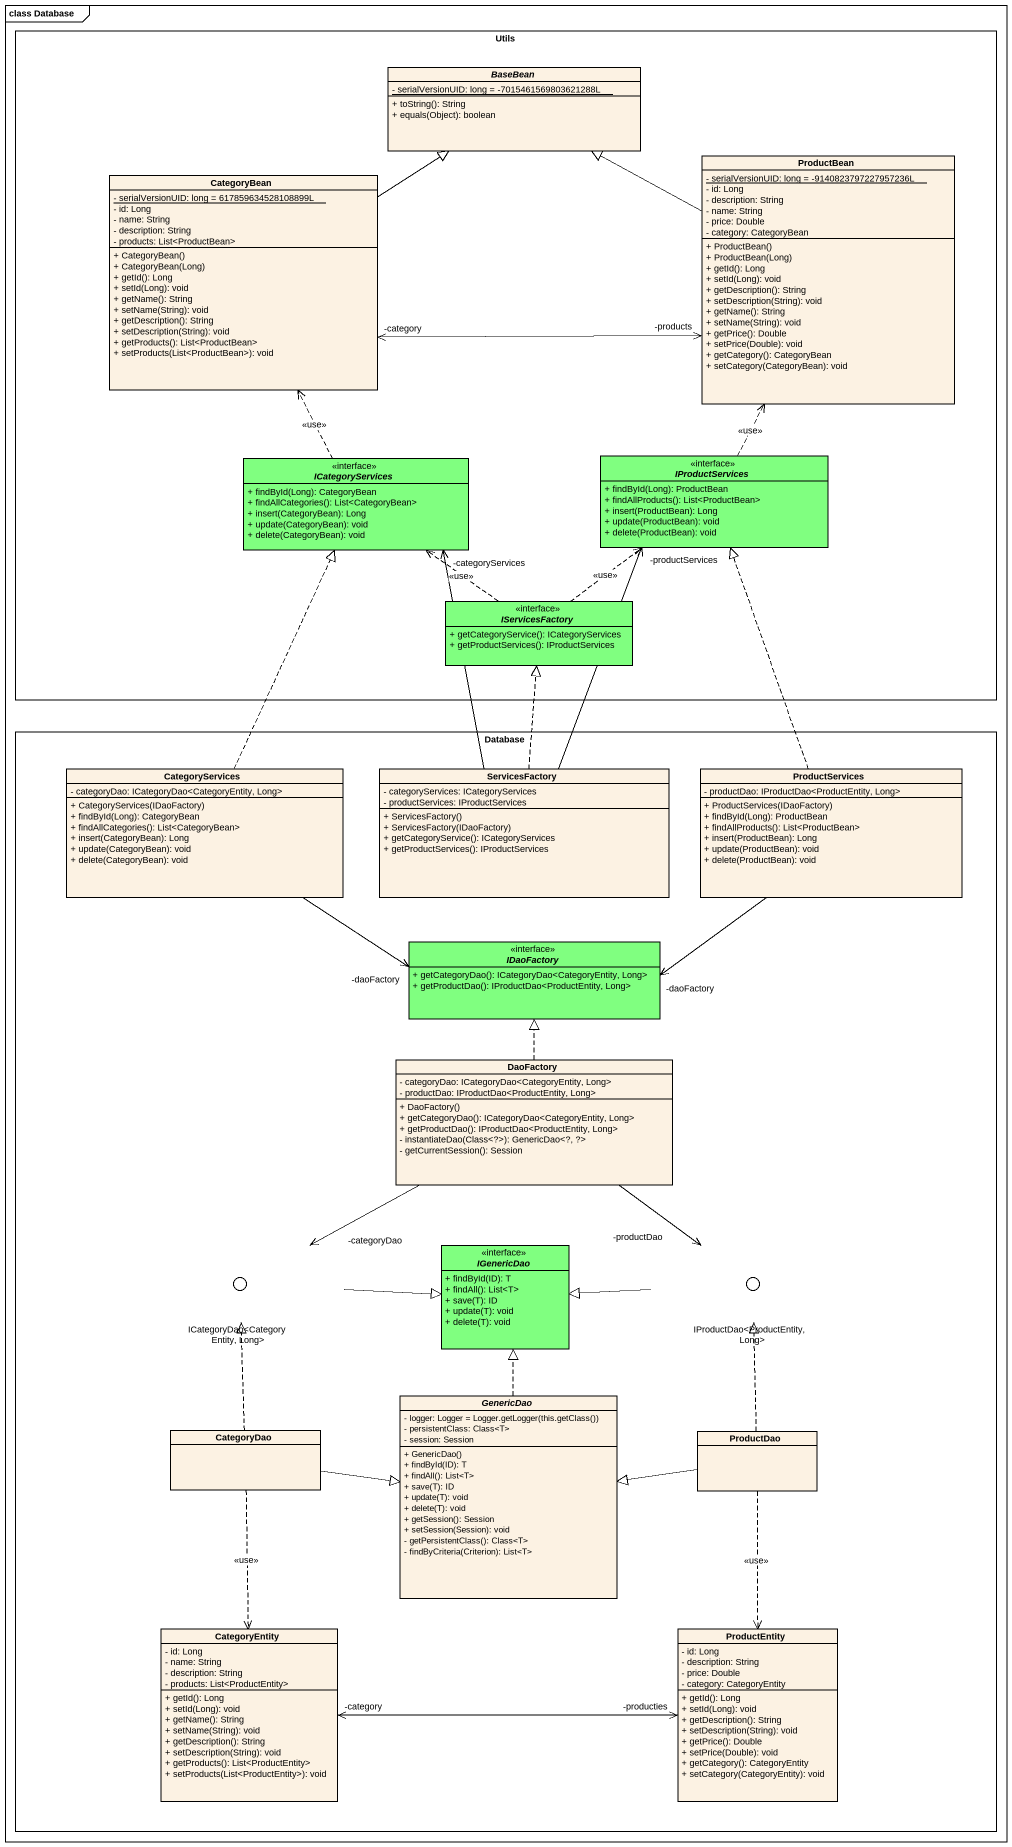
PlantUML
@startuml
mainframe class Database
allowmixing
hide circle
hide empty members
skinparam classAttributeIconSize 0
rectangle Utils {
  abstract class BaseBean {
    {static} - serialVersionUID: long = -7015461569803621288L
    + toString(): String
    + equals(Object): boolean
  }
  class ProductBean {
    {static} - serialVersionUID: long = -9140823797227957236L
    - id: Long
    - description: String
    - name: String
    - price: Double
    - category: CategoryBean
    + ProductBean()
    + ProductBean(Long)
    + getId(): Long
    + setId(Long): void
    + getDescription(): String
    + setDescription(String): void
    + getName(): String
    + setName(String): void
    + getPrice(): Double
    + setPrice(Double): void
    + getCategory(): CategoryBean
    + setCategory(CategoryBean): void
  }
  class CategoryBean {
    {static} - serialVersionUID: long = 617859634528108899L
    - id: Long
    - name: String
    - description: String
    - products: List<ProductBean>
    + CategoryBean()
    + CategoryBean(Long)
    + getId(): Long
    + setId(Long): void
    + getName(): String
    + setName(String): void
    + getDescription(): String
    + setDescription(String): void
    + getProducts(): List<ProductBean>
    + setProducts(List<ProductBean>): void
  }
  interface ICategoryServices <<interface>> #80FF80 {
    + findById(Long): CategoryBean
    + findAllCategories(): List<CategoryBean>
    + insert(CategoryBean): Long
    + update(CategoryBean): void
    + delete(CategoryBean): void
  }
  interface IProductServices <<interface>> #80FF80 {
    + findById(Long): ProductBean
    + findAllProducts(): List<ProductBean>
    + insert(ProductBean): Long
    + update(ProductBean): void
    + delete(ProductBean): void
  }
  interface IServicesFactory <<interface>> #80FF80 {
    + getCategoryService(): ICategoryServices
    + getProductServices(): IProductServices
  }
}
rectangle "Database" as Database_ {
  class CategoryServices {
    - categoryDao: ICategoryDao<CategoryEntity, Long>
    + CategoryServices(IDaoFactory)
    + findById(Long): CategoryBean
    + findAllCategories(): List<CategoryBean>
    + insert(CategoryBean): Long
    + update(CategoryBean): void
    + delete(CategoryBean): void
  }
  class ServicesFactory {
    - categoryServices: ICategoryServices
    - productServices: IProductServices
    + ServicesFactory()
    + ServicesFactory(IDaoFactory)
    + getCategoryService(): ICategoryServices
    + getProductServices(): IProductServices
  }
  class ProductServices {
    - productDao: IProductDao<ProductEntity, Long>
    + ProductServices(IDaoFactory)
    + findById(Long): ProductBean
    + findAllProducts(): List<ProductBean>
    + insert(ProductBean): Long
    + update(ProductBean): void
    + delete(ProductBean): void
  }
  interface IDaoFactory <<interface>> #80FF80 {
    + getCategoryDao(): ICategoryDao<CategoryEntity, Long>
    + getProductDao(): IProductDao<ProductEntity, Long>
  }
  class DaoFactory {
    - categoryDao: ICategoryDao<CategoryEntity, Long>
    - productDao: IProductDao<ProductEntity, Long>
    + DaoFactory()
    + getCategoryDao(): ICategoryDao<CategoryEntity, Long>
    + getProductDao(): IProductDao<ProductEntity, Long>
    - instantiateDao(Class<?>): GenericDao<?, ?>
    - getCurrentSession(): Session
  }
  interface IGenericDao <<interface>> #80FF80 {
    + findById(ID): T
    + findAll(): List<T>
    + save(T): ID
    + update(T): void
    + delete(T): void
  }
  class CategoryDao
  abstract class GenericDao {
    {field} - logger: Logger = Logger.getLogger(this.getClass())
    - persistentClass: Class<T>
    - session: Session
    + GenericDao()
    + findById(ID): T
    + findAll(): List<T>
    + save(T): ID
    + update(T): void
    + delete(T): void
    + getSession(): Session
    + setSession(Session): void
    - getPersistentClass(): Class<T>
    - findByCriteria(Criterion): List<T>
  }
  class ProductDao
  class CategoryEntity {
    - id: Long
    - name: String
    - description: String
    - products: List<ProductEntity>
    + getId(): Long
    + setId(Long): void
    + getName(): String
    + setName(String): void
    + getDescription(): String
    + setDescription(String): void
    + getProducts(): List<ProductEntity>
    + setProducts(List<ProductEntity>): void
  }
  class ProductEntity {
    - id: Long
    - description: String
    - price: Double
    - category: CategoryEntity
    + getId(): Long
    + setId(Long): void
    + getDescription(): String
    + setDescription(String): void
    + getPrice(): Double
    + setPrice(Double): void
    + getCategory(): CategoryEntity
    + setCategory(CategoryEntity): void
  }
}
() "ICategoryDao<CategoryEntity, Long>" as ICategoryDao_CategoryEntity <<interface>> #80FF80
() "IProductDao<ProductEntity, Long>" as IProductDao_ProductEntity <<interface>> #80FF80
Database_ -left- ICategoryDao_CategoryEntity
Database_ -right- IProductDao_ProductEntity
ProductBean -left-|> BaseBean
ProductBean "-products" <-left-> "-category" CategoryBean
CategoryBean -up-|> BaseBean
ICategoryServices .up.> CategoryBean : <<use>>
IProductServices .up.> ProductBean : <<use>>
IServicesFactory .up.> ICategoryServices : <<use>>
IServicesFactory .up.> IProductServices : <<use>>
CategoryServices .up.|> ICategoryServices
CategoryServices -right-> "-daoFactory" IDaoFactory
ServicesFactory -up-> "-categoryServices" ICategoryServices
ServicesFactory -up-> "-productServices" IProductServices
ServicesFactory .up.|> IServicesFactory
ProductServices .up.|> IProductServices
ProductServices -left-> "-daoFactory" IDaoFactory
DaoFactory .up.|> IDaoFactory
DaoFactory -left-> "-categoryDao" ICategoryDao_CategoryEntity
DaoFactory --> "-productDao" IProductDao_ProductEntity
ICategoryDao_CategoryEntity -right-|> IGenericDao
IProductDao_ProductEntity -left-|> IGenericDao
CategoryDao .up.|> ICategoryDao_CategoryEntity
CategoryDao -right-|> GenericDao
CategoryDao ..> CategoryEntity : <<use>>
GenericDao .up.|> IGenericDao
ProductDao .up.|> IProductDao_ProductEntity
ProductDao -left-|> GenericDao
ProductDao ..> ProductEntity : <<use>>
ProductEntity "-producties" <-left-> "-category" CategoryEntity
@enduml
